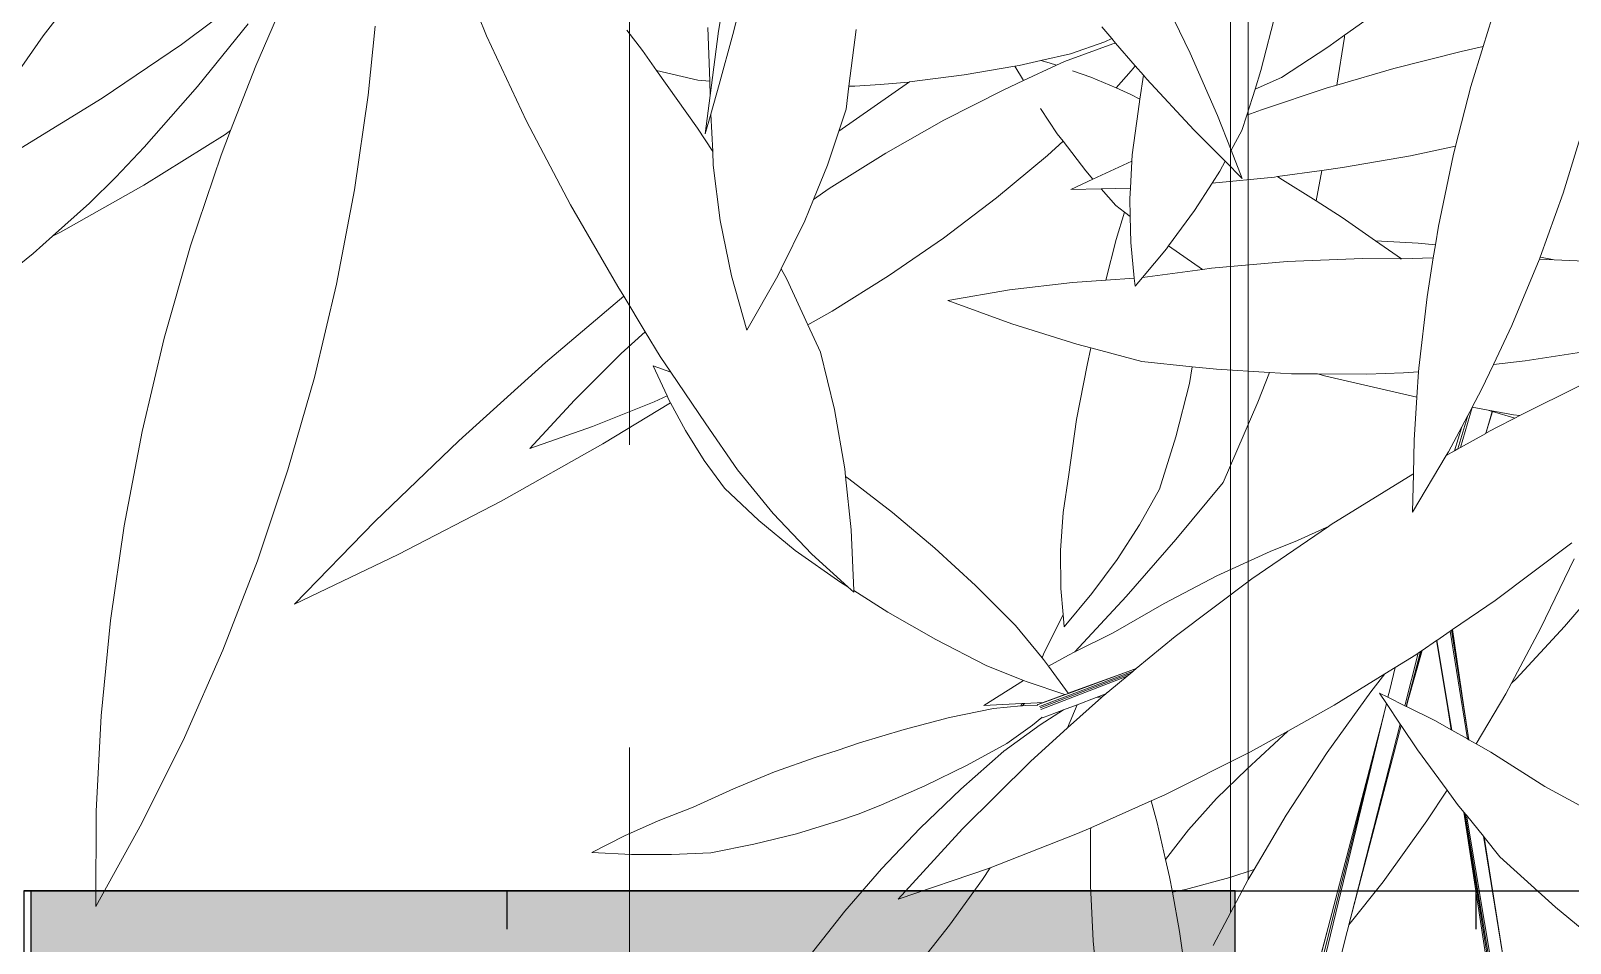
# Model space of a CAD drawing. Header units: millimetres. Extents: x 18 to 174501, y 22 to 24571.
# Drawn here: x 17726.8 to 18044.5, y 22172.2 to 22360.5 of the extents above; entities that cross this region are included whole.
import ezdxf

# ---------------------------------------------------------------- set-up
doc = ezdxf.new("R2010")
doc.units = ezdxf.units.MM
doc.header["$MEASUREMENT"] = 0
doc.linetypes.add('HIDDEN2', pattern=[0.1875, 0.125, -0.0625])
doc.layers.add('AS', color=8, linetype='HIDDEN2', lineweight=5)
doc.layers.add('Edges', color=7, linetype='Continuous', lineweight=18)
doc.layers.add('tampak', color=7, linetype='Continuous')
doc.styles.get("Standard").update_dxf_attribs({"font": 'arial.ttf'})
doc.dimstyles.new('DIM100', dxfattribs={"dimscale": 0, "dimtxt": 150, "dimasz": 50, "dimexe": 50, "dimexo": 0, "dimgap": 100, "dimtad": 1, "dimtoh": 1, "dimdec": 0, "dimdsep": 46, "dimtxsty": 'Standard', "dimblk": 'ARCHTICK', "dimcen": 1, "dimclrd": 1, "dimclre": 1, "dimadec": 0, "dimazin": 0, "dimtfac": 250, "dimtdec": 0, "dimtix": 1, "dimtmove": 0, "dimatfit": 3, "dimldrblk": 'DOT', "dimfxl": 150, "dimtolj": 1, "dimtzin": 0, "dimlwd": 5, "dimlwe": 5, "dimarcsym": 0})

# ---------------------------------------------------------------- blocks, each defined once
blk = doc.blocks.new('OUTDOOR')
at = {"layer": 'tampak', "transparency": 33554687}
h = blk.add_hatch(dxfattribs=at)
h.set_pattern_fill('CROSS', scale=400)
h.paths.add_polyline_path([(1833117.56, 62258.33), (1829017.56, 62258.33), (1829017.56, 55399.79), (1833117.56, 55399.79)])
for points in [[(1829017.56, 62258.33), (1829017.56, 55248.33), (1827567.56, 55248.33), (1827567.56, 44386.87), (1833117.56, 44386.87)], [(1829016.1, 62258.33), (1833117.56, 62258.33)]]:
    blk.add_lwpolyline(points)
blk = doc.blocks.new('BAMBOOPLAN')
at = {"layer": 'Edges'}
for p, q in [((-5.0661, 2.6975), (-4.8938, 2.921)), ((-4.4399, 2.6092), (-4.3243, 2.875)), ((-3.075, 2.7107), (-3.05, 2.8627)), ((-4.6588, 2.6716), (-4.4326, 2.8409)), ((-3.0328, 2.7013), (-2.9944, 2.8511)), ((-1.6838, 2.6457), (-1.7717, 2.8273)), ((-1.4758, 2.5946), (-1.4296, 2.7739)), ((-4.6112, 2.5476), (-4.4619, 2.7326)), ((-4.1084, 2.5225), (-4.0877, 2.7261)), ((-3.759, 2.6977), (-3.7842, 2.7581)), ((-1.2288, 2.6988), (-1.1524, 2.7537)), ((-0.8198, 2.6656), (-0.7942, 2.7486)), ((-5.2276, 2.4667), (-5.0661, 2.6975)), ((-3.6412, 2.4455), (-3.759, 2.6977)), ((-3.2989, 2.6536), (-3.3458, 2.7137)), ((-3.1011, 2.5634), (-3.1066, 2.7217)), ((-3.075, 2.7107), (-3.0996, 2.5212)), ((-3.0728, 2.5534), (-3.0328, 2.7013)), ((-2.6903, 2.549), (-2.6691, 2.7164)), ((-2.0373, 2.6438), (-1.936, 2.68)), ((-1.9152, 2.689), (-1.9449, 2.7235)), ((-1.936, 2.68), (-1.9152, 2.689)), ((-1.904, 2.676), (-1.9152, 2.689)), ((-1.2781, 2.6634), (-1.2288, 2.6988)), ((-1.2516, 2.5521), (-1.2288, 2.6936)), ((-1.2288, 2.6936), (-1.2288, 2.6988)), ((-4.8923, 2.513), (-4.6588, 2.6716)), ((-3.2575, 2.5953), (-3.2989, 2.6536)), ((-2.1246, 2.6244), (-2.0373, 2.6438)), ((-2.0553, 2.6215), (-1.9119, 2.6736)), ((-1.9119, 2.6736), (-1.904, 2.676)), ((-1.8464, 2.6091), (-1.904, 2.676)), ((-1.6034, 2.4621), (-1.6838, 2.6457)), ((-1.4147, 2.5745), (-1.2781, 2.6634)), ((-1.0836, 2.6014), (-0.8856, 2.6515)), ((-0.8856, 2.6515), (-0.8198, 2.6656)), ((-0.8563, 2.5475), (-0.8198, 2.6656)), ((-4.5141, 2.4176), (-4.4399, 2.6092)), ((-3.2575, 2.5953), (-3.1358, 2.5663)), ((-3.1366, 2.4252), (-3.2575, 2.5953)), ((-2.3509, 2.5822), (-2.2009, 2.608)), ((-2.2009, 2.608), (-2.1889, 2.6101)), ((-2.2009, 2.608), (-2.1762, 2.5651)), ((-2.1889, 2.6101), (-2.1246, 2.6244)), ((-2.1762, 2.5651), (-2.0786, 2.6106)), ((-2.1246, 2.6244), (-2.0996, 2.6178)), ((-2.0996, 2.6178), (-2.0786, 2.6106)), ((-2.0786, 2.6106), (-2.0553, 2.6215)), ((-2.0316, 2.5945), (-1.9773, 2.5758)), ((-1.9022, 2.5435), (-1.858, 2.5942)), ((-1.858, 2.5942), (-1.8486, 2.6063)), ((-1.8486, 2.6063), (-1.8464, 2.6091)), ((-1.8486, 2.6063), (-1.846, 2.6085)), ((-1.846, 2.6085), (-1.8464, 2.6091)), ((-1.8223, 2.581), (-1.846, 2.6085)), ((-1.493, 2.5402), (-1.4758, 2.5946)), ((-1.2516, 2.5521), (-1.0836, 2.6014)), ((-4.7683, 2.3685), (-4.6112, 2.5476)), ((-3.1358, 2.5663), (-3.1011, 2.5634)), ((-3.0996, 2.5212), (-3.1011, 2.5634)), ((-3.0975, 2.4667), (-3.0728, 2.5534)), ((-2.7205, 2.4159), (-2.5115, 2.5612)), ((-2.699, 2.4806), (-2.6903, 2.549)), ((-2.6903, 2.549), (-2.6735, 2.5492)), ((-2.6735, 2.5492), (-2.5982, 2.5533)), ((-2.5982, 2.5533), (-2.5142, 2.5609)), ((-2.5142, 2.5609), (-2.5115, 2.5612)), ((-2.5115, 2.5612), (-2.3509, 2.5822)), ((-2.236, 2.5372), (-2.1762, 2.5651)), ((-1.9773, 2.5758), (-1.9022, 2.5435)), ((-1.9022, 2.5435), (-1.8589, 2.5247)), ((-1.8325, 2.5109), (-1.8223, 2.581)), ((-1.812, 2.569), (-1.8223, 2.581)), ((-1.6737, 2.42), (-1.812, 2.569)), ((-1.493, 2.5402), (-1.4147, 2.5745)), ((-1.4736, 2.4793), (-1.2798, 2.5439)), ((-1.2798, 2.5439), (-1.2516, 2.5521)), ((-0.9015, 2.3723), (-0.8563, 2.5475)), ((-5.1322, 2.3655), (-4.8923, 2.513)), ((-4.1486, 2.2428), (-4.1084, 2.5225)), ((-3.1143, 2.4078), (-3.0996, 2.5212)), ((-2.4111, 2.4481), (-2.236, 2.5372)), ((-1.8589, 2.5247), (-1.8325, 2.5109)), ((-1.8378, 2.4741), (-1.8325, 2.5109)), ((-1.5173, 2.4629), (-1.493, 2.5402)), ((-3.1143, 2.4078), (-3.0975, 2.4667)), ((-3.0923, 2.3563), (-3.0975, 2.4667)), ((-2.7205, 2.4159), (-2.699, 2.4806)), ((-2.1255, 2.4833), (-2.0761, 2.4087)), ((-1.8549, 2.3462), (-1.8378, 2.4741)), ((-1.5632, 2.3598), (-1.6034, 2.4621)), ((-1.5316, 2.4177), (-1.5173, 2.4629)), ((-1.5173, 2.4629), (-1.4736, 2.4793)), ((-4.7695, 2.257), (-4.5298, 2.4067)), ((-4.5419, 2.3457), (-4.5141, 2.4176)), ((-4.5298, 2.4067), (-4.5141, 2.4176)), ((-3.5119, 2.1987), (-3.6412, 2.4455)), ((-3.0923, 2.3563), (-3.1366, 2.4252)), ((-2.7539, 2.3154), (-2.7205, 2.4159)), ((-2.5821, 2.3512), (-2.4111, 2.4481)), ((-2.0761, 2.4087), (-2.0592, 2.3866)), ((-1.5811, 2.3272), (-1.6737, 2.42)), ((-1.5632, 2.3598), (-1.5316, 2.4177)), ((-0.5842, 2.2337), (-0.5222, 2.4348)), ((-4.8524, 2.2801), (-4.7683, 2.3685)), ((-2.105, 2.3445), (-2.0592, 2.3866)), ((-2.0592, 2.3866), (-1.9924, 2.2988)), ((-1.0347, 2.3438), (-0.9015, 2.3723)), ((-0.909, 2.3433), (-0.9015, 2.3723)), ((-4.6319, 2.0775), (-4.5419, 2.3457)), ((-3.0904, 2.3163), (-3.0923, 2.3563)), ((-3.0699, 2.1522), (-3.0904, 2.3163)), ((-2.7951, 2.2149), (-2.7539, 2.3154)), ((-2.7486, 2.2469), (-2.5821, 2.3512)), ((-2.2557, 2.2195), (-2.105, 2.3445)), ((-1.971, 2.2742), (-1.8559, 2.3275)), ((-1.8603, 2.2482), (-1.8559, 2.3275)), ((-1.8559, 2.3275), (-1.8549, 2.3462)), ((-1.5967, 2.2986), (-1.5811, 2.3272)), ((-1.5307, 2.2768), (-1.5811, 2.3272)), ((-1.5307, 2.2768), (-1.5632, 2.3598)), ((-1.2351, 2.3085), (-1.0347, 2.3438)), ((-0.9522, 2.1364), (-0.909, 2.3433)), ((-4.9301, 2.2042), (-4.8524, 2.2801)), ((-2.0357, 2.2443), (-1.971, 2.2742)), ((-1.9924, 2.2988), (-1.971, 2.2742)), ((-1.6197, 2.2626), (-1.5967, 2.2986)), ((-1.6197, 2.2626), (-1.4359, 2.2809)), ((-1.4359, 2.2809), (-1.427, 2.2821)), ((-1.427, 2.2821), (-1.2958, 2.3002)), ((-1.427, 2.2821), (-1.4198, 2.2777)), ((-1.4198, 2.2777), (-1.3131, 2.2104)), ((-1.3131, 2.2104), (-1.2958, 2.3002)), ((-1.2958, 2.3002), (-1.2351, 2.3085)), ((-5.0154, 2.1185), (-4.7695, 2.257)), ((-4.2014, 1.9649), (-4.1486, 2.2428)), ((-2.7951, 2.2149), (-2.7486, 2.2469)), ((-2.0357, 2.2443), (-1.9465, 2.2463)), ((-1.9465, 2.2463), (-1.8603, 2.2482)), ((-1.9465, 2.2463), (-1.9031, 2.1966)), ((-1.862, 2.2174), (-1.8603, 2.2482)), ((-1.6711, 2.1822), (-1.6197, 2.2626)), ((-0.6526, 2.0441), (-0.5842, 2.2337)), ((-5.0386, 2.1068), (-4.9301, 2.2042)), ((-3.3716, 1.9579), (-3.5119, 2.1987)), ((-2.821, 2.1516), (-2.7951, 2.2149)), ((-2.4121, 2.101), (-2.2557, 2.2195)), ((-1.9031, 2.1966), (-1.8782, 2.1774)), ((-1.8609, 2.1641), (-1.862, 2.2174)), ((-1.748, 2.0776), (-1.6711, 2.1822)), ((-1.3131, 2.2104), (-1.2359, 2.1616)), ((-3.0369, 1.9897), (-3.0699, 2.1522)), ((-2.8901, 2.0103), (-2.821, 2.1516)), ((-1.9027, 2.0963), (-1.8782, 2.1774)), ((-1.8782, 2.1774), (-1.8609, 2.1641)), ((-1.8593, 2.0881), (-1.8609, 2.1641)), ((-1.2359, 2.1616), (-1.1373, 2.093)), ((-0.9611, 2.0811), (-0.9522, 2.1364)), ((-5.0958, 2.0555), (-5.0386, 2.1068)), ((-5.0386, 2.1068), (-5.0154, 2.1185)), ((-2.5738, 1.9895), (-2.4121, 2.101)), ((-1.9331, 1.9767), (-1.9027, 2.0963)), ((-1.1373, 2.093), (-1.0117, 2.086)), ((-1.1373, 2.093), (-1.0607, 2.0396)), ((-5.2682, 1.9167), (-5.0958, 2.0555)), ((-4.7097, 1.8055), (-4.6319, 2.0775)), ((-1.8491, 1.9822), (-1.8593, 2.0881)), ((-1.8247, 1.985), (-1.7545, 2.0688)), ((-1.7545, 2.0688), (-1.748, 2.0776)), ((-1.748, 2.0776), (-1.6479, 2.0085)), ((-1.0117, 2.086), (-0.9611, 2.0811)), ((-0.9673, 2.0427), (-0.9611, 2.0811)), ((-0.6545, 2.039), (-0.6526, 2.0441)), ((-0.6526, 2.0441), (-0.6461, 2.0432)), ((-0.6461, 2.0432), (-0.6112, 2.0369)), ((-2.9003, 1.9894), (-2.8901, 2.0103)), ((-2.8738, 1.9796), (-2.8901, 2.0103)), ((-1.8247, 1.985), (-1.6479, 2.0085)), ((-1.6479, 2.0085), (-1.6214, 2.012)), ((-1.6214, 2.012), (-1.3984, 2.0321)), ((-1.3984, 2.0321), (-1.1761, 2.0402)), ((-1.1761, 2.0402), (-1.0648, 2.0395)), ((-1.0648, 2.0395), (-1.0607, 2.0396)), ((-1.0607, 2.0396), (-0.9673, 2.0427)), ((-0.9858, 1.9274), (-0.9673, 2.0427)), ((-0.7357, 1.843), (-0.6555, 2.0363)), ((-0.6555, 2.0363), (-0.6545, 2.039)), ((-0.6545, 2.039), (-0.6112, 2.0369)), ((-0.6112, 2.0369), (-0.4749, 2.0304)), ((-4.2668, 1.6896), (-4.2014, 1.9649)), ((-3.3546, 1.9298), (-3.3716, 1.9579)), ((-2.9914, 1.8293), (-3.0369, 1.9897)), ((-2.9914, 1.8293), (-2.9003, 1.9894)), ((-2.8115, 1.8449), (-2.8738, 1.9796)), ((-2.7403, 1.8852), (-2.5738, 1.9895)), ((-2.2166, 1.9482), (-2.031, 1.9702)), ((-2.031, 1.9702), (-1.9331, 1.9767)), ((-1.9331, 1.9767), (-1.8491, 1.9822)), ((-1.8468, 1.9587), (-1.8491, 1.9822)), ((-1.8468, 1.9587), (-1.8247, 1.985)), ((-3.5854, 1.7343), (-3.3546, 1.9298)), ((-3.2913, 1.8247), (-3.3546, 1.9298)), ((-2.3992, 1.9166), (-2.2166, 1.9482)), ((-2.3992, 1.9166), (-2.2098, 1.8479)), ((-1.0098, 1.7168), (-0.9858, 1.9274)), ((-2.8115, 1.8449), (-2.7403, 1.8852)), ((-3.362, 1.7605), (-3.2913, 1.8247)), ((-3.2474, 1.7519), (-3.2913, 1.8247)), ((-2.774, 1.7639), (-2.8115, 1.8449)), ((-2.2098, 1.8479), (-2.0189, 1.7879)), ((-0.79, 1.728), (-0.7357, 1.843)), ((-4.7751, 1.5302), (-4.7097, 1.8055)), ((-2.0189, 1.7879), (-1.9773, 1.7769)), ((-1.9878, 1.7262), (-1.9773, 1.7769)), ((-1.9773, 1.7769), (-1.8269, 1.7369)), ((-0.6963, 1.7387), (-0.4613, 1.775)), ((-3.8412, 1.5032), (-3.5854, 1.7343)), ((-3.5002, 1.6232), (-3.362, 1.7605)), ((-3.2159, 1.7053), (-3.2474, 1.7519)), ((-2.7329, 1.5948), (-2.774, 1.7639)), ((-2.0193, 1.5653), (-1.9878, 1.7262)), ((-1.8269, 1.7369), (-1.6785, 1.7214)), ((-0.8248, 1.6543), (-0.79, 1.728)), ((-0.79, 1.728), (-0.6963, 1.7387)), ((-4.3446, 1.4176), (-4.2668, 1.6896)), ((-3.2676, 1.7239), (-3.2159, 1.7053)), ((-3.2676, 1.7239), (-3.2269, 1.6354)), ((-3.1129, 1.5529), (-3.2159, 1.7053)), ((-1.6864, 1.6718), (-1.6785, 1.7214)), ((-1.6785, 1.7214), (-1.6068, 1.7139)), ((-1.6068, 1.7139), (-1.4499, 1.7044)), ((-1.4844, 1.6172), (-1.4499, 1.7044)), ((-1.4499, 1.7044), (-1.3859, 1.7006)), ((-1.3859, 1.7006), (-1.309, 1.7001)), ((-1.309, 1.7001), (-1.2839, 1.6931)), ((-1.309, 1.7001), (-1.1632, 1.6991)), ((-1.2839, 1.6931), (-1.0155, 1.6317)), ((-1.1632, 1.6991), (-1.0547, 1.7031)), ((-1.0547, 1.7031), (-1.0105, 1.7063)), ((-1.0155, 1.6317), (-1.0105, 1.7063)), ((-1.0105, 1.7063), (-1.0098, 1.7168)), ((-3.2651, 1.618), (-3.2269, 1.6354)), ((-3.2269, 1.6354), (-3.2226, 1.626)), ((-1.7266, 1.5149), (-1.6864, 1.6718)), ((-0.8528, 1.6018), (-0.8248, 1.6543)), ((-0.7118, 1.5771), (-0.5281, 1.669)), ((-3.6316, 1.4802), (-3.5002, 1.6232)), ((-3.447, 1.545), (-3.2651, 1.618)), ((-3.4166, 1.4937), (-3.2165, 1.6148)), ((-3.2226, 1.626), (-3.2165, 1.6148)), ((-3.2165, 1.6148), (-3.1725, 1.5331)), ((-2.7029, 1.4202), (-2.7329, 1.5948)), ((-1.5871, 1.3795), (-1.4844, 1.6172)), ((-1.024, 1.5051), (-1.0155, 1.6317)), ((-0.8529, 1.6016), (-0.8868, 1.4835)), ((-0.8657, 1.5774), (-0.8529, 1.6016)), ((-0.8529, 1.6016), (-0.8528, 1.6018)), ((-0.8528, 1.6018), (-0.8055, 1.5932)), ((-0.8128, 1.5248), (-0.7933, 1.5896)), ((-0.8123, 1.5251), (-0.7925, 1.5894)), ((-0.8055, 1.5932), (-0.7308, 1.5797)), ((-0.8055, 1.5932), (-0.7933, 1.5896)), ((-0.7933, 1.5896), (-0.7925, 1.5894)), ((-0.7925, 1.5894), (-0.7266, 1.5698)), ((-3.6316, 1.4802), (-3.447, 1.545)), ((-3.0186, 1.4169), (-3.1129, 1.5529)), ((-2.0424, 1.4033), (-2.0193, 1.5653)), ((-0.9225, 1.4708), (-0.8832, 1.5446)), ((-0.905, 1.4733), (-0.8832, 1.5446)), ((-0.8657, 1.5774), (-0.8947, 1.4791)), ((-0.8832, 1.5446), (-0.8657, 1.5774)), ((-0.7808, 1.5426), (-0.7266, 1.5698)), ((-0.7308, 1.5797), (-0.7118, 1.5771)), ((-0.7266, 1.5698), (-0.7118, 1.5771)), ((-4.8279, 1.2523), (-4.7751, 1.5302)), ((-4.0881, 1.2653), (-3.8412, 1.5032)), ((-3.1725, 1.5331), (-3.1175, 1.4453)), ((-1.775, 1.3599), (-1.7266, 1.5149)), ((-1.0261, 1.4057), (-1.024, 1.5051)), ((-0.8868, 1.4835), (-0.8128, 1.5248)), ((-0.8128, 1.5248), (-0.8123, 1.5251)), ((-0.8123, 1.5251), (-0.7808, 1.5426)), ((-3.7164, 1.3253), (-3.4166, 1.4937)), ((-1.0285, 1.2928), (-0.9289, 1.46)), ((-0.905, 1.4733), (-0.9289, 1.46)), ((-0.9289, 1.46), (-0.9225, 1.4708)), ((-0.905, 1.4733), (-0.8947, 1.4791)), ((-0.8947, 1.4791), (-0.8868, 1.4835)), ((-4.4346, 1.1494), (-4.3446, 1.4176)), ((-3.1175, 1.4453), (-3.0577, 1.3629)), ((-2.9142, 1.2887), (-3.0186, 1.4169)), ((-2.7005, 1.3975), (-2.7029, 1.4202)), ((-3.0577, 1.3629), (-2.9557, 1.2683)), ((-2.7005, 1.3975), (-2.6912, 1.3906)), ((-2.684, 1.2407), (-2.7005, 1.3975)), ((-2.6912, 1.3906), (-2.5618, 1.2914)), ((-2.0587, 1.2917), (-2.0424, 1.4033)), ((-1.7264, 1.2114), (-1.5871, 1.3795)), ((-1.2684, 1.2559), (-1.0278, 1.4048)), ((-1.0285, 1.2928), (-1.0261, 1.4057)), ((-1.0278, 1.4048), (-1.0261, 1.4057)), ((-4.0196, 1.1676), (-3.7164, 1.3253)), ((-1.8333, 1.2551), (-1.775, 1.3599)), ((-2.8, 1.1685), (-2.9142, 1.2887)), ((-2.5618, 1.2914), (-2.437, 1.1865)), ((-2.0663, 1.1795), (-2.0587, 1.2917)), ((-4.8681, 0.9726), (-4.8279, 1.2523)), ((-4.3254, 1.0212), (-4.0881, 1.2653)), ((-2.9557, 1.2683), (-2.8491, 1.1794)), ((-2.6765, 1.0614), (-2.684, 1.2407)), ((-1.8996, 1.1524), (-1.8333, 1.2551)), ((-1.502, 1.0962), (-1.2765, 1.2503)), ((-1.3676, 1.2093), (-1.2836, 1.2474)), ((-1.2836, 1.2474), (-1.2765, 1.2503)), ((-1.2765, 1.2503), (-1.2684, 1.2559)), ((-2.437, 1.1865), (-2.3172, 1.0762)), ((-1.8731, 1.0442), (-1.7264, 1.2114)), ((-1.4481, 1.1767), (-1.3676, 1.2093)), ((-0.7851, 1.0319), (-0.5591, 1.2019)), ((-4.5366, 0.8859), (-4.4346, 1.1494)), ((-4.3254, 1.0212), (-4.0196, 1.1676)), ((-2.8491, 1.1794), (-2.7146, 1.0855)), ((-2.6933, 1.072), (-2.8, 1.1685)), ((-2.0654, 1.0671), (-2.0663, 1.1795)), ((-1.9739, 1.0522), (-1.8996, 1.1524)), ((-1.6059, 1.1045), (-1.4481, 1.1767)), ((-0.6499, 0.9512), (-0.5522, 1.155)), ((-1.7606, 1.0235), (-1.6059, 1.1045)), ((-1.728, 0.9262), (-1.502, 1.0962)), ((-2.7146, 1.0855), (-2.6933, 1.072)), ((-2.6763, 1.0567), (-2.6933, 1.072)), ((-2.6765, 1.0614), (-2.576, 0.9979)), ((-2.6763, 1.0567), (-2.6765, 1.0614)), ((-2.3172, 1.0762), (-2.1992, 0.958)), ((-2.0589, 0.9907), (-2.0654, 1.0671)), ((-2.0558, 0.9547), (-1.9739, 1.0522)), ((-2.0245, 0.8805), (-1.8731, 1.0442)), ((-0.5801, 0.9548), (-0.5017, 1.0463)), ((-1.9115, 0.9362), (-1.7606, 1.0235)), ((-0.9104, 0.9462), (-0.7851, 1.0319)), ((-4.8954, 0.6917), (-4.8681, 0.9726)), ((-2.576, 0.9979), (-2.4338, 0.9167)), ((-2.1992, 0.958), (-2.1211, 0.8631)), ((-2.1164, 0.8736), (-2.0589, 0.9907)), ((-2.0558, 0.9547), (-2.0589, 0.9907)), ((-0.7233, 0.8013), (-0.5801, 0.9548)), ((-2.4338, 0.9167), (-2.2854, 0.8401)), ((-2.0245, 0.8805), (-1.9115, 0.9362)), ((-1.8431, 0.8311), (-1.728, 0.9262)), ((-1.0006, 0.8846), (-0.9579, 0.9138)), ((-0.9579, 0.9138), (-0.9571, 0.9143)), ((-0.9579, 0.9138), (-0.9247, 0.7133)), ((-0.9571, 0.9143), (-0.9178, 0.9412)), ((-0.9571, 0.9143), (-0.9122, 0.6495)), ((-0.9178, 0.9412), (-0.9137, 0.944)), ((-0.8662, 0.6235), (-0.9178, 0.9412)), ((-0.9137, 0.944), (-0.9115, 0.9455)), ((-0.8627, 0.6215), (-0.9137, 0.944)), ((-0.9115, 0.9455), (-0.9104, 0.9462)), ((-0.9115, 0.9455), (-0.877, 0.7169)), ((-0.9104, 0.9462), (-0.877, 0.7169)), ((-0.7363, 0.7886), (-0.6499, 0.9512)), ((-4.6502, 0.6276), (-4.5366, 0.8859)), ((-2.1211, 0.8631), (-2.1164, 0.8736)), ((-2.1211, 0.8631), (-2.1165, 0.8576)), ((-2.1023, 0.8382), (-2.0433, 0.8712)), ((-2.0433, 0.8712), (-2.0245, 0.8805)), ((-1.0796, 0.8345), (-1.0187, 0.8722)), ((-1.0513, 0.7217), (-1.0117, 0.877)), ((-1.0474, 0.7198), (-1.0051, 0.8815)), ((-1.0006, 0.8846), (-1.0433, 0.732)), ((-1.002, 0.8836), (-1.0433, 0.732)), ((-1.0187, 0.8722), (-1.0117, 0.877)), ((-1.0117, 0.877), (-1.0051, 0.8815)), ((-1.0051, 0.8815), (-1.002, 0.8836)), ((-1.002, 0.8836), (-1.0006, 0.8846)), ((-2.2854, 0.8401), (-2.1761, 0.7965)), ((-1.8525, 0.8234), (-2.1285, 0.7196)), ((-2.1165, 0.8576), (-2.1023, 0.8382)), ((-2.1023, 0.8382), (-2.0439, 0.7582)), ((-2.0439, 0.7582), (-1.8674, 0.8222)), ((-2.0434, 0.7575), (-1.8674, 0.8222)), ((-1.8674, 0.8222), (-1.8431, 0.8311)), ((-1.8602, 0.8171), (-1.8525, 0.8234)), ((-1.8525, 0.8234), (-1.8431, 0.8311)), ((-1.1098, 0.8158), (-1.0796, 0.8345)), ((-1.0796, 0.8345), (-1.0955, 0.7687)), ((-2.2927, 0.7227), (-2.1761, 0.7965)), ((-2.1761, 0.7965), (-2.1646, 0.7918)), ((-2.1646, 0.7918), (-2.0534, 0.7547)), ((-1.8602, 0.8171), (-2.1264, 0.7155)), ((-1.87, 0.809), (-2.1242, 0.7107)), ((-1.9209, 0.7669), (-1.87, 0.809)), ((-1.87, 0.809), (-1.8602, 0.8171)), ((-1.2593, 0.7233), (-1.1098, 0.8158)), ((-1.1517, 0.7629), (-1.1098, 0.8158)), ((-0.7533, 0.7565), (-0.7363, 0.7886)), ((-0.7363, 0.7886), (-0.7233, 0.8013)), ((-2.2927, 0.7227), (-2.1806, 0.7277)), ((-2.1834, 0.7212), (-2.1806, 0.7277)), ((-2.1806, 0.7277), (-2.1729, 0.728)), ((-2.1792, 0.7216), (-2.1729, 0.728)), ((-2.1729, 0.728), (-2.1357, 0.7297)), ((-2.1357, 0.7297), (-2.118, 0.7312)), ((-2.1338, 0.7255), (-2.118, 0.7312)), ((-2.1324, 0.7248), (-2.0522, 0.7543)), ((-2.118, 0.7312), (-2.0534, 0.7547)), ((-2.0534, 0.7547), (-2.0522, 0.7543)), ((-2.0522, 0.7543), (-2.0434, 0.7575)), ((-2.0456, 0.656), (-1.9459, 0.7462)), ((-2.0439, 0.7582), (-2.0434, 0.7575)), ((-2.0179, 0.7247), (-1.9618, 0.7459)), ((-1.9618, 0.7459), (-1.9333, 0.7567)), ((-1.9618, 0.7459), (-1.9434, 0.7483)), ((-1.9459, 0.7462), (-1.9434, 0.7483)), ((-1.9434, 0.7483), (-1.9333, 0.7567)), ((-1.9333, 0.7567), (-1.932, 0.7578)), ((-1.932, 0.7578), (-1.9209, 0.7669)), ((-1.932, 0.7578), (-1.9314, 0.7608)), ((-1.9209, 0.7669), (-1.9209, 0.767)), ((-1.1055, 0.7278), (-1.3253, -0.179)), ((-1.2806, 0.5838), (-1.1517, 0.7629)), ((-1.1264, 0.759), (-1.1057, 0.7281)), ((-1.1264, 0.759), (-1.1011, 0.7464)), ((-1.1057, 0.7281), (-1.1223, 0.6616)), ((-1.1057, 0.7281), (-1.1055, 0.7278)), ((-1.1055, 0.7278), (-1.0651, 0.6676)), ((-1.0955, 0.7687), (-1.1011, 0.7464)), ((-1.1011, 0.7464), (-1.1009, 0.7464)), ((-1.0955, 0.7687), (-1.1009, 0.7464)), ((-1.1009, 0.7464), (-1.0513, 0.7217)), ((-1.0433, 0.732), (-1.0467, 0.7194)), ((-0.8405, 0.609), (-0.7533, 0.7565)), ((-4.9099, 0.4104), (-4.8954, 0.6917)), ((-2.5274, 0.6519), (-2.3939, 0.6865)), ((-2.3939, 0.6865), (-2.2637, 0.7139)), ((-2.2637, 0.7139), (-2.1834, 0.7212)), ((-2.1834, 0.7212), (-2.1792, 0.7216)), ((-2.1792, 0.7216), (-2.1703, 0.7224)), ((-2.1703, 0.7224), (-2.1353, 0.7234)), ((-2.1489, 0.6646), (-2.1215, 0.6868)), ((-2.1348, 0.7249), (-2.1353, 0.7234)), ((-2.1353, 0.7234), (-2.1339, 0.7235)), ((-2.1338, 0.7255), (-2.1348, 0.7249)), ((-2.1268, 0.6652), (-2.0574, 0.7097)), ((-2.1215, 0.6868), (-2.1205, 0.6876)), ((-2.12, 0.6861), (-2.1215, 0.6868)), ((-2.12, 0.6861), (-2.0574, 0.7097)), ((-2.0574, 0.7097), (-2.0179, 0.7247)), ((-2.0456, 0.656), (-2.0179, 0.7247)), ((-1.3965, 0.6467), (-1.2593, 0.7233)), ((-1.0513, 0.7217), (-1.0474, 0.7198)), ((-1.0474, 0.7198), (-1.0467, 0.7194)), ((-1.0467, 0.7194), (-0.9604, 0.6766)), ((-0.9247, 0.7133), (-0.9147, 0.6509)), ((-0.9247, 0.7133), (-0.9144, 0.6507)), ((-0.877, 0.7169), (-0.8626, 0.6215)), ((-2.6596, 0.6118), (-2.5274, 0.6519)), ((-2.2338, 0.5877), (-2.1268, 0.6652)), ((-2.2253, 0.6102), (-2.1489, 0.6646)), ((-2.1552, 0.5569), (-2.0456, 0.656)), ((-1.5169, 0.5343), (-1.3965, 0.6467)), ((-1.5063, 0.5854), (-1.3965, 0.6467)), ((-1.1223, 0.6616), (-1.3326, -0.1804)), ((-1.2772, 0.0679), (-1.1223, 0.6616)), ((-1.221, 0.0562), (-1.0651, 0.6676)), ((-1.216, 0.0753), (-1.067, 0.6448)), ((-1.067, 0.6448), (-1.0622, 0.6633)), ((-1.0621, 0.6631), (-1.067, 0.6448)), ((-1.0651, 0.6676), (-1.0622, 0.6633)), ((-1.0622, 0.6633), (-1.0621, 0.6631)), ((-1.0621, 0.6631), (-1.0141, 0.5916)), ((-0.9604, 0.6766), (-0.9147, 0.6509)), ((-0.9147, 0.6509), (-0.9144, 0.6507)), ((-0.9144, 0.6507), (-0.9122, 0.6495)), ((-0.9122, 0.6495), (-0.8662, 0.6235)), ((-4.7753, 0.3752), (-4.6502, 0.6276)), ((-2.7249, 0.5891), (-2.6596, 0.6118)), ((-2.3419, 0.5462), (-2.2253, 0.6102)), ((-1.0141, 0.5916), (-0.9267, 0.4729)), ((-0.8662, 0.6235), (-0.8627, 0.6215)), ((-0.8627, 0.6215), (-0.8626, 0.6215)), ((-0.8626, 0.6215), (-0.8405, 0.609)), ((-0.8405, 0.609), (-0.7976, 0.5848)), ((-2.91, 0.527), (-2.7873, 0.5701)), ((-2.7873, 0.5701), (-2.7249, 0.5891)), ((-2.4668, 0.485), (-2.3419, 0.5462)), ((-2.3608, 0.4754), (-2.2338, 0.5877)), ((-2.3552, 0.3585), (-2.1552, 0.5569)), ((-1.759, 0.459), (-1.5063, 0.5854)), ((-1.4014, 0.3991), (-1.2806, 0.5838)), ((-0.7976, 0.5848), (-0.6385, 0.4837)), ((-3.0311, 0.477), (-2.91, 0.527)), ((-1.6065, 0.4484), (-1.5169, 0.5343)), ((-3.1497, 0.4221), (-3.0311, 0.477)), ((-2.5944, 0.4289), (-2.4668, 0.485)), ((-2.48, 0.3609), (-2.3608, 0.4754)), ((-1.7995, 0.4411), (-1.759, 0.459)), ((-0.9862, 0.3818), (-0.9267, 0.4729)), ((-0.9267, 0.4729), (-0.8955, 0.4305)), ((-0.6385, 0.4837), (-0.4424, 0.3766)), ((-4.9116, 0.1293), (-4.9099, 0.4104)), ((-3.2526, 0.3825), (-3.1497, 0.4221)), ((-2.6608, 0.4029), (-2.5944, 0.4289)), ((-1.9775, 0.3619), (-1.7995, 0.4411)), ((-1.7817, 0.3764), (-1.7995, 0.4411)), ((-1.6892, 0.356), (-1.6065, 0.4484)), ((-0.8955, 0.4305), (-0.8772, 0.4078)), ((-4.9116, 0.1293), (-4.7753, 0.3752)), ((-3.3525, 0.3379), (-3.2526, 0.3825)), ((-2.8454, 0.344), (-2.7208, 0.3818)), ((-2.7208, 0.3818), (-2.6608, 0.4029)), ((-1.7567, 0.268), (-1.7817, 0.3764)), ((-1.4958, 0.2391), (-1.4014, 0.3991)), ((-1.1152, 0.2027), (-0.9862, 0.3818)), ((-0.7911, -0.1557), (-0.8772, 0.4078)), ((-0.8772, 0.4078), (-0.8754, 0.4056)), ((-0.8754, 0.4056), (-0.7403, -0.4377)), ((-0.8754, 0.4056), (-0.8735, 0.4032)), ((-0.8735, 0.4032), (-0.7345, -0.4379)), ((-0.8735, 0.4032), (-0.8697, 0.3985)), ((-0.8697, 0.3985), (-0.7278, -0.4381)), ((-0.8697, 0.3985), (-0.8197, 0.3366)), ((-3.449, 0.2885), (-3.3525, 0.3379)), ((-2.9711, 0.313), (-2.8454, 0.344)), ((-2.594, 0.2409), (-2.48, 0.3609)), ((-2.5455, 0.1516), (-2.3552, 0.3585)), ((-2.2741, 0.2439), (-2.0169, 0.3444)), ((-2.0169, 0.3444), (-1.9775, 0.3619)), ((-1.9778, 0.3539), (-1.9775, 0.3619)), ((-1.9777, 0.1911), (-1.9778, 0.3539)), ((-1.7567, 0.268), (-1.6892, 0.356)), ((-0.8197, 0.3366), (-0.8172, 0.3335)), ((-0.7416, -0.1448), (-0.8197, 0.3366)), ((-0.7416, -0.1448), (-0.8172, 0.3335)), ((-0.8172, 0.3335), (-0.7707, 0.2759)), ((-3.449, 0.2885), (-3.3313, 0.2831)), ((-3.3313, 0.2831), (-3.2142, 0.2827)), ((-3.2142, 0.2827), (-3.0981, 0.2876)), ((-3.0981, 0.2876), (-2.9711, 0.313)), ((-0.7707, 0.2759), (-0.6067, 0.1273)), ((-2.7025, 0.1159), (-2.594, 0.2409)), ((-2.5455, 0.1516), (-2.2793, 0.2419)), ((-2.2969, 0.2091), (-2.2741, 0.2439)), ((-2.2793, 0.2419), (-2.2741, 0.2439)), ((-1.7448, 0.2168), (-1.7567, 0.268)), ((-1.567, 0.2149), (-1.4958, 0.2391)), ((-1.5136, 0.2091), (-1.4958, 0.2391)), ((-2.3936, 0.0748), (-2.2969, 0.2091)), ((-1.9703, 0.0283), (-1.9777, 0.1911)), ((-1.7366, 0.172), (-1.7448, 0.2168)), ((-1.6977, 0.1799), (-1.567, 0.2149)), ((-1.6169, 0.0144), (-1.5136, 0.2091)), ((-1.216, 0.0753), (-1.1152, 0.2027)), ((-1.7366, 0.172), (-1.6977, 0.1799)), ((-1.7153, 0.0555), (-1.7366, 0.172)), ((-2.8053, -0.0138), (-2.7025, 0.1159)), ((-0.6067, 0.1273), (-0.4362, -0.0139)), ((-2.4964, -0.055), (-2.3936, 0.0748)), ((-1.6931, -0.107), (-1.7153, 0.0555)), ((-1.3437, -0.1872), (-1.2772, 0.0679)), ((-1.3032, -0.0292), (-1.2772, 0.0679)), ((-1.2804, -0.1768), (-1.221, 0.0562)), ((-1.221, 0.0562), (-1.216, 0.0753)), ((-1.9554, -0.1341), (-1.9703, 0.0283))]:
    blk.add_line(p, q, dxfattribs=at)
blk = doc.blocks.new('KOLOM')
at = {"layer": 'tampak', "transparency": 33554687}
h = blk.add_hatch(color=5, dxfattribs=at)
h.dxf.hatch_style = 1
h.paths.add_polyline_path([(1768833.55, 62259.79), (1768757.82, 62259.79), (1768757.82, 62108.39), (1768833.55, 62108.33)])
h.paths.add_polyline_path([(1768833.55, 62108.33), (1768757.82, 62108.39), (1768757.82, 62009.79), (1768833.55, 62009.79)])
h.paths.add_polyline_path([(1769507.82, 62259.79), (1769259.28, 62259.79), (1769257.82, 62259.79), (1769257.82, 62009.79), (1769507.82, 62009.79)])
h.paths.add_polyline_path([(1771734.28, 62108.33), (1771484.28, 62108.33), (1771484.28, 62058.33), (1771734.28, 62058.33)])
h.paths.add_polyline_path([(1771734.28, 62258.33), (1771484.28, 62258.33), (1771484.28, 62234.54), (1771734.28, 62234.54)])
h.paths.add_polyline_path([(1771734.28, 62234.54), (1771484.28, 62234.54), (1771484.28, 62133.57), (1771734.28, 62133.57)])
h.paths.add_polyline_path([(1772484.28, 62258.33), (1772234.28, 62258.33), (1772234.28, 62058.33), (1772484.28, 62058.33)])
h.paths.add_polyline_path([(1774744.28, 62258.33), (1774494.28, 62258.33), (1774494.28, 62058.33), (1774744.28, 62058.33)])
h.paths.add_polyline_path([(1776770.74, 62258.33), (1776522.2, 62258.33), (1776522.2, 62108.33), (1776520.74, 62108.33), (1776520.74, 61658.33), (1776770.74, 61658.33)])
h.paths.add_polyline_path([(1776770.74, 59416.87), (1776520.74, 59416.87), (1776520.74, 58816.87), (1776770.74, 58816.87)])
h.paths.add_polyline_path([(1776770.74, 58203.21), (1776520.74, 58203.21), (1776520.74, 57603.21), (1776770.74, 57603.21)])
h.paths.add_polyline_path([(1776770.74, 55848.33), (1776520.74, 55848.33), (1776520.74, 55248.33), (1776770.74, 55248.33)])
h.paths.add_polyline_path([(1775119.28, 60259.79), (1774919.28, 60259.79), (1774919.28, 60009.79), (1775119.28, 60009.79)])
h.paths.add_polyline_path([(1775070.74, 58416.87), (1774870.74, 58416.87), (1774870.74, 58166.87), (1775070.74, 58166.87)])
h.paths.add_polyline_path([(1772082.09, 60259.79), (1771882.09, 60259.79), (1771882.09, 60009.79), (1772082.09, 60009.79)])
h.paths.add_polyline_path([(1771559.28, 57866.87), (1771309.28, 57866.87), (1771309.28, 57666.87), (1771559.28, 57666.87)])
h.paths.add_polyline_path([(1768909.28, 60259.79), (1768732.09, 60259.79), (1768732.09, 60009.79), (1768909.28, 60009.79)])
h.paths.add_polyline_path([(1767157.82, 60259.79), (1767004.9, 60259.79), (1767004.9, 60009.79), (1767157.82, 60009.79)])
h.paths.add_polyline_path([(1767156.36, 55849.06), (1767004.9, 55849.06), (1767004.9, 55599.06), (1767156.36, 55599.06)])
h.paths.add_polyline_path([(1771969.28, 53294.54), (1771894.28, 53294.54), (1771894.28, 52694.79), (1772244.28, 52694.79), (1772244.28, 53294.54), (1772169.28, 53294.54), (1772169.28, 52794.79), (1771969.28, 52794.79)])
h.paths.add_polyline_path([(1775078.28, 52794.79), (1774878.28, 52794.79), (1774878.28, 52544.79), (1775078.28, 52544.79)])
h.paths.add_polyline_path([(1767157.82, 53544.79), (1767004.9, 53544.79), (1767004.9, 53294.79), (1767157.82, 53294.79)])
h.paths.add_polyline_path([(1767156.36, 50006.87), (1767004.9, 50006.87), (1767004.9, 49756.87), (1767156.36, 49756.87)])
h.paths.add_polyline_path([(1772120.74, 50006.87), (1771970.74, 50006.87), (1771970.74, 49756.87), (1772120.74, 49756.87)])
h.paths.add_polyline_path([(1775070.74, 50006.87), (1774920.74, 50006.87), (1774920.74, 49756.87), (1775070.74, 49756.87)])
blk.add_lwpolyline([(1776520.74, 62258.33), (1776520.74, 61658.33), (1776770.74, 61658.33), (1776770.74, 62258.33), (1776520.74, 62258.33)])
blk = doc.blocks.new('GRID')
at = {"layer": 'AS', "ltscale": 1000}
blk.add_line((1826286.57, 42100.38), (1826286.57, 63784.83), dxfattribs=at)
blk = doc.blocks.new('_ArchTick')
at = {"color": 0, "linetype": 'ByBlock', "const_width": 0.15}
blk.add_lwpolyline([(-0.5, -0.5), (0.5, 0.5)], dxfattribs=at)
blk = doc.blocks.new('*D252')
at = {"color": 1, "lineweight": 5, "transparency": 16777216}
for p, q in [((1826088.03, 62258.33), (1826088.03, 62526.65)), ((1826414.22, 62260.66), (1826414.22, 62526.65)), ((1826088.03, 62476.65), (1826038.03, 62476.65)), ((1826088.03, 62476.65), (1826414.22, 62476.65)), ((1826414.22, 62476.65), (1826464.22, 62476.65))]:
    blk.add_line(p, q, dxfattribs=at)
at = {"layer": 'Defpoints', "color": 0, "transparency": 16777216}
for p in [(1826414.22, 62476.65), (1826088.03, 62258.33), (1826414.22, 62260.66)]:
    blk.add_point(p, dxfattribs=at)
at = {"color": 1, "lineweight": 5, "transparency": 16777216, "xscale": 50, "yscale": 50, "zscale": 50}
blk.add_blockref('_ArchTick', (1826088.03, 62476.65), dxfattribs=at)
at = {"color": 1, "lineweight": 5, "transparency": 16777216, "xscale": 50, "yscale": 50, "zscale": 50, "rotation": 180}
blk.add_blockref('_ArchTick', (1826414.22, 62476.65), dxfattribs=at)
at = {"color": 0, "transparency": 16777216, "insert": (1826251.12, 62653.29), "char_height": 150, "attachment_point": 5}
blk.add_mtext('\\A1;326', dxfattribs=at)
blk = doc.blocks.new('_DOT')
at = {"color": 0, "linetype": 'ByBlock'}
blk.add_line((-0.5, 0), (-1, 0), dxfattribs=at)
at = {"color": 0, "linetype": 'ByBlock', "const_width": 0.5}
blk.add_lwpolyline([(-0.25, 0, 1), (0.25, 0, 1)], format="xyb", close=True, dxfattribs=at)
blk = doc.blocks.new('*D253')
at = {"color": 1, "lineweight": 5, "transparency": 16777216}
for p, q in [((1816648.65, 62258.33), (1816648.65, 63051.21)), ((1826410.6, 62253.85), (1826410.6, 63051.21)), ((1816648.65, 63001.21), (1826410.6, 63001.21))]:
    blk.add_line(p, q, dxfattribs=at)
at = {"layer": 'Defpoints', "color": 0, "transparency": 16777216}
for p in [(1826410.6, 63001.21), (1816648.65, 62258.33), (1826410.6, 62253.85)]:
    blk.add_point(p, dxfattribs=at)
at = {"color": 1, "lineweight": 5, "transparency": 16777216, "xscale": 50, "yscale": 50, "zscale": 50, "rotation": 180}
blk.add_blockref('_ArchTick', (1816648.65, 63001.21), dxfattribs=at)
at = {"color": 1, "lineweight": 5, "transparency": 16777216, "xscale": 50, "yscale": 50, "zscale": 50}
blk.add_blockref('_ArchTick', (1826410.6, 63001.21), dxfattribs=at)
at = {"color": 0, "transparency": 16777216, "insert": (1821529.63, 63177.8), "char_height": 150, "attachment_point": 5}
blk.add_mtext('\\A1;9762', dxfattribs=at)
blk = doc.blocks.new('dgf56yrtrr')
for base, p1, p2, override, picture, middle in [((1826410.6, 63001.21), (1816648.65, 62258.33), (1826410.6, 62253.85), {"dimscale": 1}, '*D253', (1821529.63, 63177.8)), ((1826414.22, 62476.65), (1826088.03, 62258.33), (1826414.22, 62260.66), {"dimscale": 1, "dimtmove": 1}, '*D252', (1826251.12, 62653.29))]:
    dim = blk.add_linear_dim(base=base, p1=p1, p2=p2, dimstyle='DIM100', override=override)
    dim.commit()
    dim.dimension.update_dxf_attribs({"geometry": picture, "text_midpoint": middle})

msp = doc.modelspace()

# ---------------------------------------------------------------- block references
for name, p in [('GRID', (-1808436.23, -40075.32)), ('dgf56yrtrr', (-1808436.23, -40075.32)), ('KOLOM', (-1758795.4, -40075.32)), ('OUTDOOR', (-1811290.76, -40075.32))]:
    msp.add_blockref(name, p)
at = {"xscale": 69.97983938875464, "yscale": 69.97983938875464, "zscale": 69.97983938875464}
msp.add_blockref('BAMBOOPLAN', (18083.91, 22170.71), dxfattribs=at)

doc.saveas('drawing.dxf')
